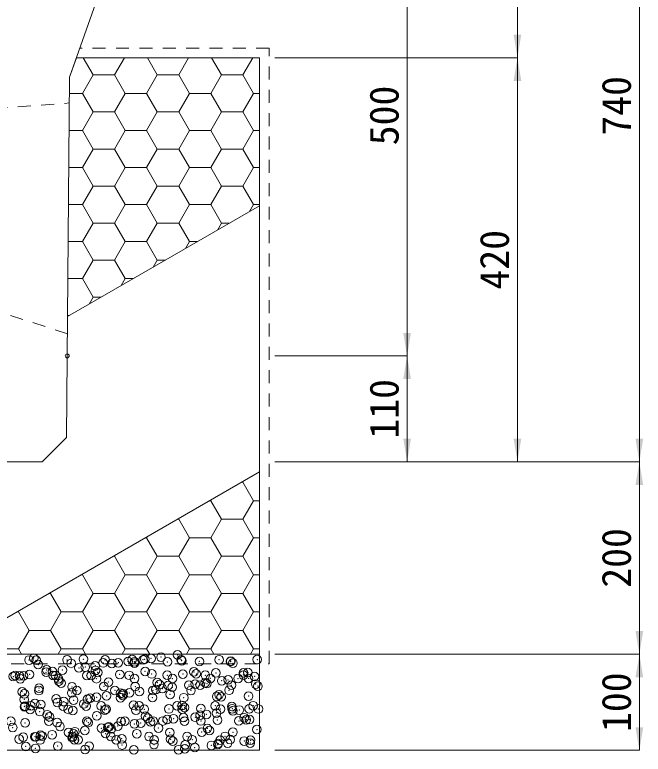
# Model space of a CAD drawing. Units: millimetres at full size. Extents: x 190759 to 276146, y -52712 to -16236.
# Drawn here: x 198363 to 199016, y -30577 to -29808 of the extents above; entities that cross this region are included whole.
import ezdxf
from ezdxf.enums import TextEntityAlignment as Align

# ---------------------------------------------------------------- set-up
doc = ezdxf.new("R2010")
doc.units = ezdxf.units.MM
doc.header["$LTSCALE"] = 18
doc.header["$PDMODE"] = 32
doc.header["$PDSIZE"] = 9
doc.linetypes.add('USER1', pattern=[1.35, 0.75, -0.6])
for name, color, linetype, lineweight in [('寸法線', 7, 'Continuous', 9), ('本体', 2, 'Continuous', 13), ('補助線', 8, 'Continuous', 13), ('ﾊｯﾁﾝｸﾞ', 7, 'Continuous', 5)]:
    doc.layers.add(name, color=color, linetype=linetype, lineweight=lineweight)
doc.styles.add('ＭＳ ゴシック', font='')
doc.styles.get('ＭＳ ゴシック').set_extended_font_data('MS Gothic')

# ---------------------------------------------------------------- blocks, each defined once
blk = doc.blocks.new('filled_arrow')
at = {"color": 0, "linetype": 'Continuous', "lineweight": -2}
blk.add_solid([(7.5, 1.25), (0, 0), (7.5, -1.25)], dxfattribs=at)

msp = doc.modelspace()

# ---------------------------------------------------------------- linework, layer by layer
at = {"layer": '寸法線'}
for p, q in [((198885.72, -29852.68), (198885.72, -29532.68)), ((199012.5, -30272.68), (199012.5, -29532.68)), ((198770.97, -30162.68), (198770.97, -29662.68)), ((198633.56, -29852.68), (198885.72, -29852.68)), ((198633.56, -29852.68), (198885.72, -29852.68)), ((198885.72, -30272.68), (198885.72, -29852.68)), ((198633.56, -30162.68), (198770.97, -30162.68)), ((198633.56, -30162.68), (198770.97, -30162.68)), ((198770.97, -30272.68), (198770.97, -30162.68)), ((198633.56, -30272.68), (198770.97, -30272.68)), ((198633.56, -30272.68), (198885.72, -30272.68)), ((198633.56, -30272.68), (199012.5, -30272.68)), ((198633.56, -30272.68), (199012.5, -30272.68)), ((199012.5, -30472.68), (199012.5, -30272.68)), ((198633.56, -30472.68), (199012.5, -30472.68)), ((198633.56, -30472.68), (199012.5, -30472.68)), ((199012.5, -30572.66), (199012.5, -30472.68)), ((198633.56, -30572.66), (199012.5, -30572.66))]:
    msp.add_line(p, q, dxfattribs=at)
at = {"layer": '本体'}
for p, q in [((198480.06, -29702.68), (198420.06, -29872.68)), ((198416.83, -30247.41), (198420.06, -29872.68)), ((198391.56, -30272.68), (198416.83, -30247.41)), ((197963.56, -30272.68), (198391.56, -30272.68))]:
    msp.add_line(p, q, dxfattribs=at)
at = {"layer": '本体', "linetype": 'USER1', "lineweight": 9}
for p, q in [((198317.78, -29907.18), (198419.83, -29899.68)), ((198417.76, -30139.68), (198309.88, -30104.68))]:
    msp.add_line(p, q, dxfattribs=at)
at = {"layer": '補助線'}
for p, q in [((198417.78, -30121.81), (198617.56, -30006.47)), ((198617.56, -30283), (198289.03, -30472.68))]:
    msp.add_line(p, q, dxfattribs=at)
msp.add_lwpolyline([(197928, -29852.68), (197935.06, -29872.68), (197938.29, -30247.41), (197963.56, -30272.68), (198391.56, -30272.68), (198416.83, -30247.41), (198420.06, -29872.68), (198427.12, -29852.68), (198617.56, -29852.68), (198617.56, -30472.68), (197737.56, -30472.68), (197737.56, -29852.68)], close=True, dxfattribs=at)
msp.add_circle((198417.56, -30162.63), 2, dxfattribs=at)
at = {"layer": 'ﾊｯﾁﾝｸﾞ'}
for p, q in [((198444.55, -29870.55), (198434.23, -29852.68)), ((198466.77, -29870.55), (198477.09, -29852.68)), ((198511.22, -29870.55), (198500.91, -29852.68)), ((198533.45, -29870.55), (198543.76, -29852.68)), ((198577.9, -29870.55), (198567.58, -29852.68)), ((198600.12, -29870.55), (198610.44, -29852.68)), ((198433.44, -29889.8), (198444.55, -29870.55)), ((198444.55, -29870.55), (198466.77, -29870.55)), ((198477.89, -29889.8), (198466.77, -29870.55)), ((198500.11, -29889.8), (198511.22, -29870.55)), ((198511.22, -29870.55), (198533.45, -29870.55)), ((198544.56, -29889.8), (198533.45, -29870.55)), ((198566.79, -29889.8), (198577.9, -29870.55)), ((198577.9, -29870.55), (198600.12, -29870.55)), ((198611.24, -29889.8), (198600.12, -29870.55)), ((198419.91, -29889.8), (198433.44, -29889.8)), ((198444.55, -29909.04), (198433.44, -29889.8)), ((198466.77, -29909.04), (198477.89, -29889.8)), ((198477.89, -29889.8), (198500.11, -29889.8)), ((198511.22, -29909.04), (198500.11, -29889.8)), ((198533.45, -29909.04), (198544.56, -29889.8)), ((198544.56, -29889.8), (198566.79, -29889.8)), ((198577.9, -29909.04), (198566.79, -29889.8)), ((198600.12, -29909.04), (198611.24, -29889.8)), ((198611.24, -29889.8), (198617.56, -29889.8)), ((198433.44, -29928.29), (198444.55, -29909.04)), ((198444.55, -29909.04), (198466.77, -29909.04)), ((198477.89, -29928.29), (198466.77, -29909.04)), ((198500.11, -29928.29), (198511.22, -29909.04)), ((198511.22, -29909.04), (198533.45, -29909.04)), ((198544.56, -29928.29), (198533.45, -29909.04)), ((198566.79, -29928.29), (198577.9, -29909.04)), ((198577.9, -29909.04), (198600.12, -29909.04)), ((198611.24, -29928.29), (198600.12, -29909.04)), ((198419.58, -29928.29), (198433.44, -29928.29)), ((198444.55, -29947.54), (198433.44, -29928.29)), ((198466.77, -29947.54), (198477.89, -29928.29)), ((198477.89, -29928.29), (198500.11, -29928.29)), ((198511.22, -29947.54), (198500.11, -29928.29)), ((198533.45, -29947.54), (198544.56, -29928.29)), ((198544.56, -29928.29), (198566.79, -29928.29)), ((198577.9, -29947.54), (198566.79, -29928.29)), ((198600.12, -29947.54), (198611.24, -29928.29)), ((198611.24, -29928.29), (198617.56, -29928.29)), ((198433.44, -29966.79), (198444.55, -29947.54)), ((198444.55, -29947.54), (198466.77, -29947.54)), ((198477.89, -29966.79), (198466.77, -29947.54)), ((198500.11, -29966.79), (198511.22, -29947.54)), ((198511.22, -29947.54), (198533.45, -29947.54)), ((198544.56, -29966.79), (198533.45, -29947.54)), ((198566.79, -29966.79), (198577.9, -29947.54)), ((198577.9, -29947.54), (198600.12, -29947.54)), ((198611.24, -29966.79), (198600.12, -29947.54)), ((198419.25, -29966.79), (198433.44, -29966.79)), ((198444.55, -29986.03), (198433.44, -29966.79)), ((198466.77, -29986.03), (198477.89, -29966.79)), ((198477.89, -29966.79), (198500.11, -29966.79)), ((198511.22, -29986.03), (198500.11, -29966.79)), ((198533.45, -29986.03), (198544.56, -29966.79)), ((198544.56, -29966.79), (198566.79, -29966.79)), ((198577.9, -29986.03), (198566.79, -29966.79)), ((198600.12, -29986.03), (198611.24, -29966.79)), ((198611.24, -29966.79), (198617.56, -29966.79)), ((198433.44, -30005.28), (198444.55, -29986.03)), ((198444.55, -29986.03), (198466.77, -29986.03)), ((198477.89, -30005.28), (198466.77, -29986.03)), ((198500.11, -30005.28), (198511.22, -29986.03)), ((198511.22, -29986.03), (198533.45, -29986.03)), ((198544.56, -30005.28), (198533.45, -29986.03)), ((198566.79, -30005.28), (198577.9, -29986.03)), ((198577.9, -29986.03), (198600.12, -29986.03)), ((198611.24, -30005.28), (198600.12, -29986.03)), ((198418.92, -30005.28), (198433.44, -30005.28)), ((198444.55, -30024.53), (198433.44, -30005.28)), ((198466.77, -30024.53), (198477.89, -30005.28)), ((198477.89, -30005.28), (198500.11, -30005.28)), ((198511.22, -30024.53), (198500.11, -30005.28)), ((198533.45, -30024.53), (198544.56, -30005.28)), ((198544.56, -30005.28), (198566.79, -30005.28)), ((198577.9, -30024.53), (198566.79, -30005.28)), ((198607.04, -30012.54), (198611.24, -30005.28)), ((198611.24, -30005.28), (198617.56, -30005.28)), ((198433.44, -30043.78), (198444.55, -30024.53)), ((198444.55, -30024.53), (198466.77, -30024.53)), ((198477.89, -30043.78), (198466.77, -30024.53)), ((198500.11, -30043.78), (198511.22, -30024.53)), ((198511.22, -30024.53), (198533.45, -30024.53)), ((198544.56, -30043.78), (198533.45, -30024.53)), ((198573.71, -30031.79), (198577.9, -30024.53)), ((198577.9, -30024.53), (198586.28, -30024.53)), ((198418.59, -30043.78), (198433.44, -30043.78)), ((198444.55, -30063.02), (198433.44, -30043.78)), ((198466.77, -30063.02), (198477.89, -30043.78)), ((198477.89, -30043.78), (198500.11, -30043.78)), ((198511.22, -30063.02), (198500.11, -30043.78)), ((198540.37, -30051.03), (198544.56, -30043.78)), ((198544.56, -30043.78), (198552.94, -30043.78)), ((198433.44, -30082.27), (198444.55, -30063.02)), ((198444.55, -30063.02), (198466.77, -30063.02)), ((198477.89, -30082.27), (198466.77, -30063.02)), ((198507.03, -30070.28), (198511.22, -30063.02)), ((198511.22, -30063.02), (198519.61, -30063.02)), ((198418.25, -30082.27), (198433.44, -30082.27)), ((198444.55, -30101.52), (198433.44, -30082.27)), ((198473.69, -30089.53), (198477.89, -30082.27)), ((198477.89, -30082.27), (198486.27, -30082.27)), ((198440.36, -30108.78), (198444.55, -30101.52)), ((198444.55, -30101.52), (198452.93, -30101.52)), ((198417.92, -30120.76), (198419.59, -30120.76)), ((198598.53, -30293.99), (198600.12, -30293.99)), ((198600.12, -30293.99), (198600.92, -30292.61)), ((198611.24, -30313.24), (198600.12, -30293.99)), ((198565.19, -30313.24), (198566.79, -30313.24)), ((198566.79, -30313.24), (198567.58, -30311.86)), ((198577.9, -30332.49), (198566.79, -30313.24)), ((198600.12, -30332.49), (198611.24, -30313.24)), ((198611.24, -30313.24), (198617.56, -30313.24)), ((198531.86, -30332.49), (198533.45, -30332.49)), ((198533.45, -30332.49), (198534.24, -30331.11)), ((198544.56, -30351.73), (198533.45, -30332.49)), ((198566.79, -30351.73), (198577.9, -30332.49)), ((198577.9, -30332.49), (198600.12, -30332.49)), ((198611.24, -30351.73), (198600.12, -30332.49)), ((198498.52, -30351.73), (198500.11, -30351.73)), ((198500.11, -30351.73), (198500.91, -30350.35)), ((198511.22, -30370.98), (198500.11, -30351.73)), ((198533.45, -30370.98), (198544.56, -30351.73)), ((198544.56, -30351.73), (198566.79, -30351.73)), ((198577.9, -30370.98), (198566.79, -30351.73)), ((198600.12, -30370.98), (198611.24, -30351.73)), ((198611.24, -30351.73), (198617.56, -30351.73)), ((198465.18, -30370.98), (198466.77, -30370.98)), ((198466.77, -30370.98), (198467.57, -30369.6)), ((198477.89, -30390.23), (198466.77, -30370.98)), ((198500.11, -30390.23), (198511.22, -30370.98)), ((198511.22, -30370.98), (198533.45, -30370.98)), ((198544.56, -30390.23), (198533.45, -30370.98)), ((198566.79, -30390.23), (198577.9, -30370.98)), ((198577.9, -30370.98), (198600.12, -30370.98)), ((198611.24, -30390.23), (198600.12, -30370.98)), ((198431.84, -30390.23), (198433.44, -30390.23)), ((198433.44, -30390.23), (198434.23, -30388.85)), ((198444.55, -30409.48), (198433.44, -30390.23)), ((198466.77, -30409.48), (198477.89, -30390.23)), ((198477.89, -30390.23), (198500.11, -30390.23)), ((198511.22, -30409.48), (198500.11, -30390.23)), ((198533.45, -30409.48), (198544.56, -30390.23)), ((198544.56, -30390.23), (198566.79, -30390.23)), ((198577.9, -30409.48), (198566.79, -30390.23)), ((198600.12, -30409.48), (198611.24, -30390.23)), ((198611.24, -30390.23), (198617.56, -30390.23)), ((198398.51, -30409.48), (198400.1, -30409.48)), ((198400.1, -30409.48), (198400.89, -30408.1)), ((198411.21, -30428.72), (198400.1, -30409.48)), ((198433.44, -30428.72), (198444.55, -30409.48)), ((198444.55, -30409.48), (198466.77, -30409.48)), ((198477.89, -30428.72), (198466.77, -30409.48)), ((198500.11, -30428.72), (198511.22, -30409.48)), ((198511.22, -30409.48), (198533.45, -30409.48)), ((198544.56, -30428.72), (198533.45, -30409.48)), ((198566.79, -30428.72), (198577.9, -30409.48)), ((198577.9, -30409.48), (198600.12, -30409.48)), ((198611.24, -30428.72), (198600.12, -30409.48)), ((198365.17, -30428.72), (198366.76, -30428.72)), ((198366.76, -30428.72), (198367.56, -30427.34)), ((198377.87, -30447.97), (198366.76, -30428.72)), ((198400.1, -30447.97), (198411.21, -30428.72)), ((198411.21, -30428.72), (198433.44, -30428.72)), ((198444.55, -30447.97), (198433.44, -30428.72)), ((198466.77, -30447.97), (198477.89, -30428.72)), ((198477.89, -30428.72), (198500.11, -30428.72)), ((198511.22, -30447.97), (198500.11, -30428.72)), ((198533.45, -30447.97), (198544.56, -30428.72)), ((198544.56, -30428.72), (198566.79, -30428.72)), ((198577.9, -30447.97), (198566.79, -30428.72)), ((198600.12, -30447.97), (198611.24, -30428.72)), ((198611.24, -30428.72), (198617.56, -30428.72)), ((198366.76, -30467.22), (198377.87, -30447.97)), ((198377.87, -30447.97), (198400.1, -30447.97)), ((198411.21, -30467.22), (198400.1, -30447.97)), ((198433.44, -30467.22), (198444.55, -30447.97)), ((198444.55, -30447.97), (198466.77, -30447.97)), ((198477.89, -30467.22), (198466.77, -30447.97)), ((198500.11, -30467.22), (198511.22, -30447.97)), ((198511.22, -30447.97), (198533.45, -30447.97)), ((198544.56, -30467.22), (198533.45, -30447.97)), ((198566.79, -30467.22), (198577.9, -30447.97)), ((198577.9, -30447.97), (198600.12, -30447.97)), ((198611.24, -30467.22), (198600.12, -30447.97)), ((198344.54, -30467.22), (198366.76, -30467.22)), ((198369.92, -30472.68), (198366.76, -30467.22)), ((198408.06, -30472.68), (198411.21, -30467.22)), ((198411.21, -30467.22), (198433.44, -30467.22)), ((198436.59, -30472.68), (198433.44, -30467.22)), ((198474.73, -30472.68), (198477.89, -30467.22)), ((198477.89, -30467.22), (198500.11, -30467.22)), ((198503.27, -30472.68), (198500.11, -30467.22)), ((198541.41, -30472.68), (198544.56, -30467.22)), ((198544.56, -30467.22), (198566.79, -30467.22)), ((198569.94, -30472.68), (198566.79, -30467.22)), ((198608.08, -30472.68), (198611.24, -30467.22)), ((198611.24, -30467.22), (198617.56, -30467.22))]:
    msp.add_line(p, q, dxfattribs=at)
at = {"layer": 'ﾊｯﾁﾝｸﾞ', "linetype": 'USER1', "lineweight": 9}
msp.add_lwpolyline([(197924.47, -29842.68), (197727.56, -29842.68), (197727.56, -30482.68), (198627.56, -30482.68), (198627.56, -29842.68), (198430.65, -29842.68)], dxfattribs=at)
at = {"layer": 'ﾊｯﾁﾝｸﾞ', "lineweight": 20}
msp.add_lwpolyline([(197928, -29852.68), (197737.56, -29852.68), (197737.56, -30472.68), (198617.56, -30472.68), (198617.56, -29852.68), (198427.12, -29852.68)], dxfattribs=at)
msp.add_lwpolyline([(197737.56, -30472.68), (198617.56, -30472.68), (198617.56, -30572.68), (197737.56, -30572.68)], close=True, dxfattribs=at)
at = {"layer": 'ﾊｯﾁﾝｸﾞ'}
for p in [(198382.75, -30476.82), (198504.72, -30477.14), (198515.05, -30475.78), (198532.3, -30473.51), (198377.78, -30478.83), (198385.09, -30478.97), (198387.4, -30483.5), (198417.33, -30478.75), (198421.7, -30482.26), (198434.32, -30477.95), (198446.68, -30484.79), (198454.94, -30481.84), (198456.88, -30478.68), (198463.93, -30482.51), (198470.54, -30481.64), (198480.86, -30480.28), (198485.14, -30478.38), (198487.43, -30482), (198487.48, -30480.53), (198496.43, -30478.61), (198498.11, -30478.01), (198521.73, -30480.76), (198535.98, -30478.54), (198536.7, -30479.5), (198554.97, -30480.34), (198575.53, -30478.47), (198587.46, -30480.49), (198587.52, -30479.94), (198589.86, -30482.09), (198615.08, -30478.39), (198395.56, -30491.52), (198396.14, -30489.09), (198402.17, -30490.65), (198412.49, -30489.29), (198429.74, -30487.01), (198436.35, -30486.14), (198446.96, -30489.53), (198449.3, -30491.67), (198498.53, -30490.65), (198549.34, -30491.09), (198572.15, -30492.24), (198600.91, -30492.21), (198605.39, -30491.82), (198361.37, -30496.02), (198363.4, -30494.93), (198367.98, -30495.15), (198368.76, -30498.34), (198372.08, -30495.25), (198378.31, -30493.79), (198402.95, -30494.86), (198405.33, -30494.83), (198408.31, -30498.27), (198437.81, -30494.98), (198442.5, -30494.79), (198447.86, -30498.2), (198472.11, -30493.75), (198482.05, -30494.72), (198487.41, -30498.13), (198505.36, -30493.32), (198521.6, -30494.65), (198526.96, -30498.06), (198537.85, -30493.48), (198551.68, -30493.23), (198561.15, -30494.57), (198566.51, -30497.99), (198584.8, -30499.48), (198595.13, -30498.12), (198600.7, -30494.5), (198606.06, -30497.91), (198612.38, -30495.85), (198408.78, -30500.67), (198411.12, -30502.82), (198422.5, -30506.73), (198455.74, -30506.31), (198460.35, -30501.8), (198488.23, -30506.47), (198511.17, -30502.23), (198513.51, -30504.38), (198522.53, -30505.23), (198526.76, -30507.12), (198544.01, -30504.85), (198550.62, -30503.98), (198555.77, -30504.81), (198560.94, -30502.62), (198562.73, -30503.36), (198578.19, -30500.35), (198588.26, -30504.96), (198613.55, -30503.79), (198615.89, -30505.94), (198370.6, -30511.82), (198372.94, -30513.97), (198388.04, -30510.63), (198388.2, -30507.97), (198422.17, -30512.94), (198427.59, -30510.56), (198467.14, -30510.48), (198472.99, -30513.38), (198475.33, -30515.53), (198475.64, -30513.85), (198482.25, -30512.98), (198492.57, -30511.63), (198506.69, -30510.41), (198509.82, -30509.35), (198516.43, -30508.48), (198524.56, -30514.5), (198546.24, -30510.34), (198575.37, -30514.94), (198585.79, -30510.27), (198372.88, -30519.72), (198406.13, -30519.3), (198407.27, -30522.86), (198413.88, -30521.99), (198424.2, -30520.63), (198438.61, -30519.45), (198441.45, -30518.36), (198448.06, -30517.49), (198458.39, -30516.13), (198472.91, -30518.22), (198506.16, -30517.79), (198538.65, -30517.95), (198572.95, -30516.71), (198577.72, -30517.08), (198606.19, -30516.29), (198373.08, -30527.36), (198373.66, -30526.74), (198379.02, -30530.15), (198379.69, -30526.49), (198383.99, -30524.09), (198390.02, -30525.13), (198413.21, -30526.66), (198418.57, -30530.08), (198434.81, -30524.53), (198437.15, -30526.67), (198452.76, -30526.59), (198456.54, -30530.78), (198458.11, -30530), (198486.38, -30525.65), (198489.03, -30530.94), (198492.31, -30526.52), (198497.66, -30529.93), (198523.33, -30529.7), (198531.86, -30526.45), (198537.2, -30526.09), (198537.21, -30529.86), (198539.54, -30528.23), (198556.57, -30529.28), (198571.41, -30526.38), (198576.76, -30529.79), (198588.76, -30527.21), (198589.06, -30529.43), (198596.51, -30530.82), (198606.84, -30529.46), (198610.96, -30526.3), (198616.31, -30529.72), (198389, -30532.44), (198396.63, -30535.67), (198398.97, -30537.82), (198423.3, -30531.21), (198448.2, -30536.8), (198499.02, -30537.23), (198538.47, -30538.47), (198550.59, -30538.36), (198555.72, -30536.19), (198562.33, -30535.32), (198572.65, -30533.96), (198589.9, -30531.69), (198358.75, -30542.5), (198373.68, -30544.19), (198398.3, -30542.43), (198406.93, -30543.77), (198437.85, -30542.36), (198439.41, -30543.92), (198473.71, -30542.69), (198477.39, -30542.29), (198487.35, -30545.2), (198493.96, -30544.33), (198501.36, -30539.38), (198504.28, -30542.97), (198506.96, -30542.26), (198516.94, -30542.21), (198521.53, -30540.69), (198528.14, -30539.82), (198539.45, -30542.42), (198556.49, -30542.14), (198573.75, -30541.18), (198596.04, -30542.07), (198601.4, -30538.79), (198603.75, -30540.94), (198606.99, -30540.76), (198360.8, -30548.96), (198410.02, -30547.94), (198425.59, -30553.33), (198435.91, -30551.97), (198453.16, -30549.7), (198459.77, -30548.83), (198460.84, -30548.38), (198463.18, -30550.52), (198470.1, -30547.47), (198512.41, -30549.5), (198557.37, -30553.75), (198563.23, -30549.94), (198565.57, -30552.08), (198589.86, -30553.9), (198614.79, -30551.06), (198367.54, -30560.97), (198371.84, -30559.09), (198383.92, -30558.54), (198384.79, -30558.7), (198389.8, -30556.91), (198391.4, -30557.83), (198401.72, -30556.47), (198418.98, -30554.2), (198422.66, -30559.53), (198423.47, -30558.47), (198424.1, -30555.68), (198425, -30561.67), (198457.34, -30555.25), (198463.02, -30558.39), (198474.23, -30560.65), (198489.83, -30555.41), (198502.57, -30558.32), (198507.92, -30561.73), (198524.13, -30554.17), (198525.05, -30561.09), (198542.12, -30558.25), (198547.47, -30561.66), (198581.66, -30558.18), (198587.02, -30561.59), (198374.48, -30568.66), (198389.27, -30561.95), (198407.73, -30568.24), (198428.82, -30561.88), (198440.21, -30568.39), (198468.37, -30561.81), (198474.51, -30567.16), (198507.76, -30566.73), (198527.39, -30563.23), (198540.25, -30566.89), (198567.43, -30567.53), (198574.04, -30566.66), (198574.55, -30565.66), (198576.62, -30562.21), (198584.36, -30565.31), (198601.61, -30563.03), (198607.79, -30565.23), (198608.22, -30562.16), (198384.49, -30570.67), (198436.05, -30571.8), (198486.87, -30572.23), (198533.24, -30572.04), (198539.85, -30571.17), (198550.18, -30569.81)]:
    msp.add_point(p, dxfattribs=at)

# ---------------------------------------------------------------- block references
at = {"layer": '寸法線', "xscale": 3.2, "yscale": 3.2}
for p, rotation in [((198885.72, -29852.68), 90), ((198885.72, -29852.68), 270), ((198770.97, -30162.68), 90), ((198770.97, -30162.68), 270), ((198770.97, -30272.68), 90), ((198885.72, -30272.68), 90), ((199012.5, -30272.68), 90), ((199012.5, -30272.68), 270), ((199012.5, -30472.68), 90), ((199012.5, -30472.68), 270), ((199012.5, -30572.66), 90)]:
    msp.add_blockref('filled_arrow', p, dxfattribs=dict(at, rotation=rotation))

# ---------------------------------------------------------------- texts
at = {"layer": '寸法線', "style": 'ＭＳ ゴシック'}
for s, p in [('740', (198988.5, -29902.68)), ('500', (198746.97, -29912.68)), ('420', (198861.72, -30062.68)), ('110', (198746.97, -30217.68)), ('200', (198988.5, -30372.68)), ('100', (198988.5, -30522.67))]:
    msp.add_text(s, height=30.38, rotation=90, dxfattribs=at).set_placement(p, align=Align.MIDDLE_CENTER)

doc.saveas('drawing.dxf')
